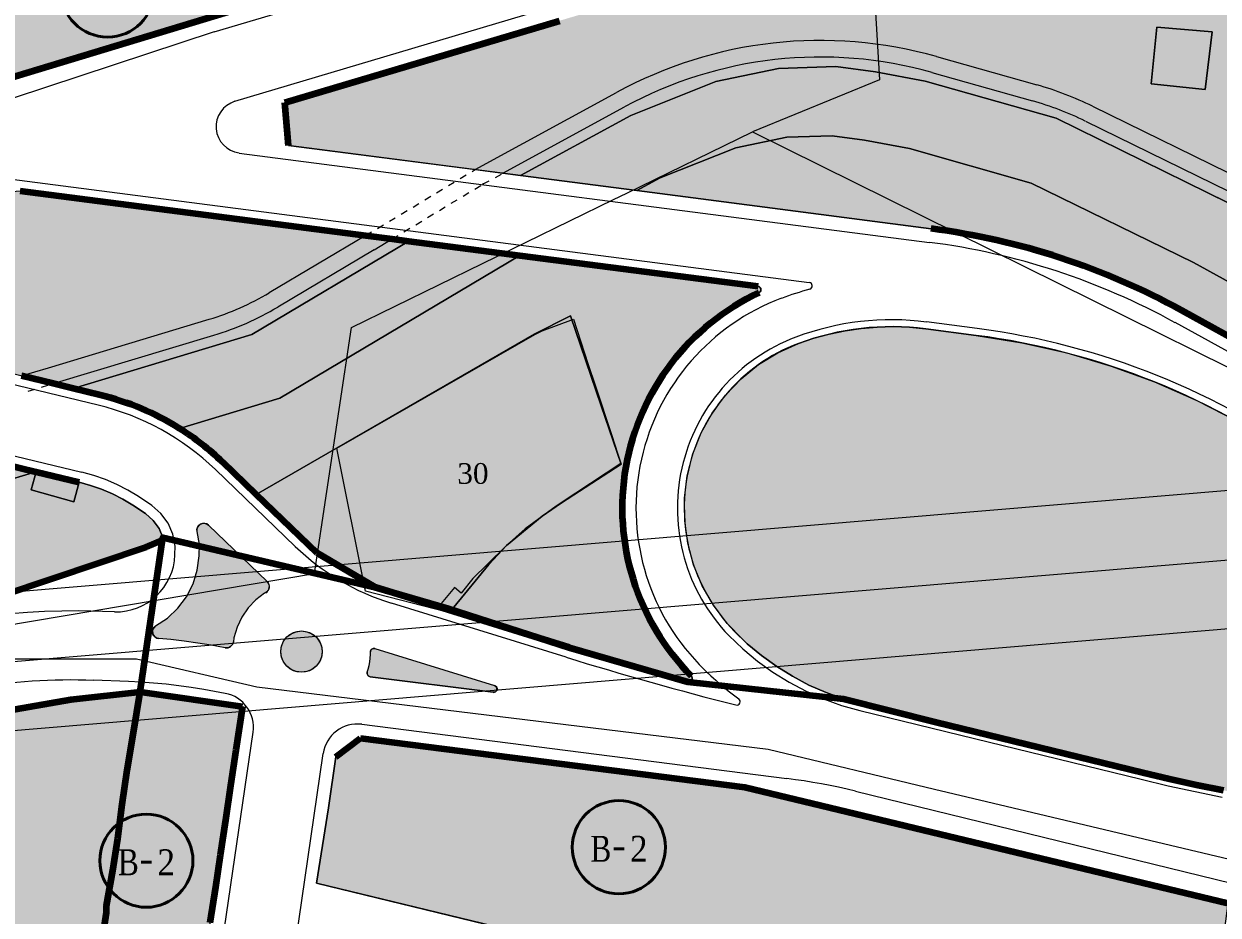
# Model space of a CAD drawing. Header units: metres. Extents: x 575880 to 576669, y 4390634 to 4391284.
# Drawn here: x 576200.1 to 576373.2, y 4391054.7 to 4391183.9 of the extents above; entities that cross this region are included whole.
import ezdxf

# ---------------------------------------------------------------- set-up
doc = ezdxf.new("R2010")
doc.units = ezdxf.units.M
for name, color, linetype, lineweight in [('B_ADAKENARI', 5, 'Continuous', 0), ('B_BISIKLET', 1, 'Continuous', 0), ('B_HAT_KADEME', 18, 'Continuous', 0), ('HAT_HAVAI', 9, 'Continuous', 0), ('KALDIRIM', 21, 'Continuous', 0), ('PL_CAMI', 151, 'Continuous', 0), ('PL_KONUT_TICARET', 33, 'Continuous', 0), ('PL_PARK', 97, 'Continuous', 0), ('PL_PASIF_YESIL', 93, 'Continuous', 0), ('PL_SU_YUZEYI', 151, 'Continuous', 0), ('PL_TICARET', 12, 'Continuous', 0), ('PL_TRAFO_ALANI', 9, 'Continuous', 0), ('PROJE_ALAN_SINIRI', 30, 'Continuous', 90), ('SEMBOL', 18, 'Continuous', 0), ('SNR_DUZENLENECEK', 152, 'Continuous', 0), ('SNR_MAHALLE', 18, 'Continuous', 0), ('SNR_SAGLIKLASTIRMA', 152, 'Continuous', 0), ('TESCILLI_PARSEL', 18, 'Continuous', 5), ('TLFRK_B_TAMPON', 72, 'Continuous', 0)]:
    doc.layers.add(name, color=color, linetype=linetype, lineweight=lineweight)
doc.styles.get("Standard").update_dxf_attribs({"font": 'times.ttf'})

msp = doc.modelspace()

# ---------------------------------------------------------------- hatches: boundary and pattern name
at = {"layer": 'PL_CAMI'}
msp.add_hatch(color=256, dxfattribs=at).paths.add_polyline_path([(576283.77, 4391128.53), (576286.66, 4391120.11), (576278.03, 4391114.49), (576275.2, 4391112.56), (576270.06, 4391108.32), (576267.48, 4391105.56), (576262.4, 4391099.34), (576261.61, 4391098.96), (576250.97, 4391102.25), (576242.59, 4391107.2), (576233.78, 4391115.68), (576274.05, 4391138.92), (576279.31, 4391141.61)])
at = {"layer": 'PL_KONUT_TICARET'}
msp.add_hatch(color=256, dxfattribs=at).paths.add_polyline_path([(576235.4, 4391203.37), (576235.08, 4391196.56), (576235.54, 4391187.44), (576197.78, 4391175.95), (576198.29, 4391189.74), (576198.37, 4391191.78), (576204.7, 4391192.23), (576209.55, 4391192.65), (576210.2, 4391192.71), (576211.75, 4391193.16), (576211.41, 4391197.31), (576211.29, 4391198.56), (576212.45, 4391198.6), (576217.08, 4391198.6), (576217.26, 4391203.04), (576217.48, 4391208.61), (576220.8, 4391209.14), (576221.45, 4391209.28), (576231.61, 4391210.89), (576235.8, 4391211.6)])
at = {"layer": 'PL_PARK'}
for points in [[(576380.06, 4391168.97), (576385.31, 4391160.02), (576407.92, 4391145.9), (576431.58, 4391138.06), (576441.64, 4391138.5), (576453.54, 4391139.05), (576464.93, 4391139.55), (576495.88, 4391141.5), (576497.02, 4391138.17), (576494.01, 4391136.12), (576490.17, 4391132.97), (576471.49, 4391116.29), (576468.95, 4391116.57), (576453.57, 4391119.57), (576447.27, 4391121.74), (576438.75, 4391125), (576417.88, 4391132.99), (576411.49, 4391136.93), (576396.29, 4391146.01), (576378.01, 4391156.33), (576349.71, 4391170.22), (576330.75, 4391175.58), (576323.53, 4391176.94), (576317.76, 4391177.71), (576309.48, 4391177.44), (576300.38, 4391175.54), (576288.05, 4391170.64), (576272.06, 4391161.93), (576238.42, 4391166.28), (576237.92, 4391172.49), (576277.73, 4391184.36), (576279.02, 4391184.74), (576287.27, 4391187.19), (576314.95, 4391194.41), (576316.54, 4391194.81), (576318.14, 4391195.19), (576319.75, 4391195.54), (576321.36, 4391195.88), (576322.98, 4391196.18), (576324.6, 4391196.46), (576326.23, 4391196.72), (576327.86, 4391196.95), (576342.35, 4391198.9), (576363.31, 4391200.95), (576377.93, 4391201.61)], [(576364.33, 4391183.44), (576363.51, 4391175.21), (576371.34, 4391174.41), (576372.32, 4391182.75)], [(576321.94, 4391167.07), (576328.45, 4391165.83), (576346.12, 4391160.84), (576369.62, 4391149.31), (576388.76, 4391138.78), (576396.41, 4391134.47), (576412.64, 4391124.47), (576435.18, 4391115.65), (576443.85, 4391112.34), (576450.97, 4391109.89), (576461.94, 4391107.75), (576461.65, 4391107.5), (576460.5, 4391106.54), (576459.28, 4391105.65), (576458, 4391104.86), (576456.67, 4391104.15), (576455.3, 4391103.53), (576453.89, 4391103.01), (576452.44, 4391102.59), (576450.97, 4391102.27), (576450.72, 4391102.22), (576448.9, 4391101.99), (576447.08, 4391101.91), (576445.25, 4391101.98), (576443.44, 4391102.2), (576441.65, 4391102.57), (576439.89, 4391103.08), (576438.19, 4391103.75), (576436.55, 4391104.55), (576436.54, 4391104.55), (576367.93, 4391142.35), (576363.67, 4391144.57), (576359.31, 4391146.58), (576354.86, 4391148.39), (576350.33, 4391149.99), (576345.73, 4391151.38), (576341.07, 4391152.55), (576336.37, 4391153.49), (576331.62, 4391154.22), (576288.95, 4391159.74), (576292.31, 4391161.57), (576303.27, 4391165.93), (576310.67, 4391167.48), (576317.26, 4391167.69)], [(576255.9, 4391152.42), (576233.12, 4391138.88), (576207.21, 4391131.07), (576191.05, 4391134.98), (576188.99, 4391135.68), (576188.67, 4391135.85), (576187.08, 4391136.72), (576185.38, 4391138.08), (576183.94, 4391139.71), (576182.8, 4391141.56), (576182.01, 4391143.59), (576181.83, 4391144.44), (576181.57, 4391145.72), (576181.52, 4391147.9), (576181.84, 4391150.05), (576182.53, 4391152.11), (576183.56, 4391154.02), (576184.92, 4391155.73), (576186.54, 4391157.17), (576188.4, 4391158.31), (576189.99, 4391158.94), (576199.54, 4391159.71)], [(576306.5, 4391145.88), (576306.62, 4391145.84), (576306.74, 4391145.78), (576306.83, 4391145.69), (576306.89, 4391145.58), (576306.93, 4391145.46), (576306.93, 4391145.33), (576306.9, 4391145.2), (576306.84, 4391145.09), (576306.76, 4391145), (576306.65, 4391144.93), (576303.42, 4391143.2), (576300.39, 4391141.13), (576297.6, 4391138.76), (576295.07, 4391136.1), (576292.84, 4391133.19), (576290.93, 4391130.06), (576289.37, 4391126.74), (576288.17, 4391123.28), (576287.34, 4391119.71), (576286.89, 4391116.07), (576286.83, 4391112.41), (576287.16, 4391108.76), (576287.88, 4391105.16), (576288.97, 4391101.66), (576290.43, 4391098.3), (576292.24, 4391095.11), (576294.38, 4391092.13), (576296.82, 4391089.4), (576296.9, 4391089.29), (576296.95, 4391089.17), (576296.96, 4391089.04), (576296.94, 4391088.91), (576296.89, 4391088.79), (576296.81, 4391088.69), (576296.71, 4391088.61), (576296.59, 4391088.56), (576296.46, 4391088.55), (576296.33, 4391088.56), (576294.17, 4391089.15), (576292.02, 4391089.75), (576289.87, 4391090.36), (576287.72, 4391090.97), (576285.57, 4391091.6), (576283.43, 4391092.24), (576281.29, 4391092.88), (576279.15, 4391093.54), (576261.61, 4391098.96), (576262.4, 4391099.34), (576267.48, 4391105.56), (576270.06, 4391108.32), (576275.2, 4391112.56), (576278.03, 4391114.49), (576286.66, 4391120.11), (576283.77, 4391128.53), (576279.31, 4391141.61), (576274.05, 4391138.92), (576233.78, 4391115.68), (576228.9, 4391120.38), (576228.18, 4391121.06), (576227.43, 4391121.72), (576226.67, 4391122.36), (576225.9, 4391122.99), (576225.1, 4391123.59), (576224.3, 4391124.17), (576223.47, 4391124.73), (576222.64, 4391125.27), (576237.18, 4391129.66), (576271.98, 4391150.34)], [(576328.48, 4391139.94), (576330.81, 4391139.71), (576338.13, 4391138.76), (576344.74, 4391137.69), (576351.26, 4391136.21), (576357.68, 4391134.31), (576363.97, 4391132.01), (576370.1, 4391129.32), (576376.05, 4391126.25), (576381.79, 4391122.81), (576387.3, 4391119.01), (576394.64, 4391113.59), (576393.67, 4391111.46), (576390.85, 4391107.49), (576388.09, 4391102.62), (576397.28, 4391098.08), (576398.16, 4391098.49), (576399.9, 4391101.57), (576401.13, 4391103.49), (576403.35, 4391107.17), (576410.42, 4391101.95), (576418.72, 4391096.09), (576427.24, 4391090.55), (576435.98, 4391085.36), (576444.91, 4391080.53), (576454.03, 4391076.05), (576463.33, 4391071.94), (576472.77, 4391068.2), (576482.36, 4391064.83), (576492.08, 4391061.86), (576501.9, 4391059.27), (576511.82, 4391057.07), (576521.83, 4391055.27), (576531.89, 4391053.87), (576561.18, 4391050.39), (576561.23, 4391050.38), (576561.27, 4391050.36), (576561.31, 4391050.33), (576561.35, 4391050.3), (576561.37, 4391050.26), (576561.39, 4391050.21), (576561.4, 4391050.16), (576561.4, 4391050.11), (576561.39, 4391050.06), (576561.37, 4391050.02), (576561.34, 4391049.98), (576561.3, 4391049.95), (576561.26, 4391049.92), (576561.22, 4391049.9), (576561.17, 4391049.89), (576561.12, 4391049.89), (576393.72, 4391069.81), (576389.74, 4391070.29), (576385.79, 4391070.82), (576381.84, 4391071.43), (576377.9, 4391072.09), (576373.98, 4391072.82), (576370.06, 4391073.61), (576366.16, 4391074.47), (576362.27, 4391075.38), (576332.35, 4391082.7), (576321.52, 4391085.35), (576318.9, 4391086.08), (576316.36, 4391086.99), (576313.89, 4391088.08), (576311.5, 4391089.34), (576309.21, 4391090.76), (576307.02, 4391092.34), (576304.95, 4391094.07), (576304.31, 4391094.69), (576302.01, 4391097.02), (576300.04, 4391099.63), (576298.41, 4391102.47), (576297.17, 4391105.49), (576296.31, 4391108.65), (576295.87, 4391111.89), (576295.85, 4391115.16), (576296.25, 4391118.4), (576297.05, 4391121.57), (576298.26, 4391124.61), (576299.85, 4391127.47), (576301.79, 4391130.1), (576304.05, 4391132.46), (576306.59, 4391134.52), (576309.37, 4391136.23), (576312.36, 4391137.57), (576314.58, 4391138.33), (576316.84, 4391138.95), (576319.13, 4391139.43), (576321.45, 4391139.77), (576323.79, 4391139.97), (576326.13, 4391140.02)], [(576049.4, 4391122.13), (576077.92, 4391112.44), (576090.53, 4391108.57), (576101.88, 4391105.95), (576106.2, 4391105.58), (576123.13, 4391104.34), (576134.93, 4391104.02), (576147.3, 4391105.22), (576162.41, 4391107.68), (576185.4, 4391114.04), (576201.82, 4391119), (576201.86, 4391118.98), (576201.12, 4391116.35), (576207.31, 4391114.62), (576208.11, 4391117.47), (576209.76, 4391117.01), (576211.36, 4391116.45), (576212.92, 4391115.79), (576214.44, 4391115.02), (576215.9, 4391114.15), (576217.7, 4391112.92), (576218.84, 4391111.93), (576219.68, 4391110.78), (576220.25, 4391109.48), (576220.31, 4391109.14), (576217.83, 4391108.07), (576197.24, 4391101.17), (576183.52, 4391097.73), (576172.37, 4391095.83), (576168.82, 4391095.29), (576165.26, 4391094.88), (576161.69, 4391094.59), (576158.12, 4391094.42), (576154.53, 4391094.39), (576150.95, 4391094.47), (576147.38, 4391094.69), (576143.81, 4391095.03), (576109.34, 4391098.92), (576104.67, 4391099.53), (576100.01, 4391100.3), (576095.39, 4391101.22), (576090.79, 4391102.29), (576086.24, 4391103.52), (576081.73, 4391104.9), (576077.27, 4391106.43), (576072.86, 4391108.11), (576022.32, 4391128.33), (576020.87, 4391131), (576019.78, 4391133.83), (576019.65, 4391134.38)]]:
    msp.add_hatch(color=256, dxfattribs=at).paths.add_polyline_path(points)
at = {"layer": 'PL_PASIF_YESIL'}
for points in [[(576226.36, 4391111.5), (576226.63, 4391111.41), (576226.85, 4391111.24), (576235.36, 4391103.06), (576235.51, 4391102.87), (576235.61, 4391102.66), (576235.66, 4391102.43), (576235.66, 4391102.19), (576235.6, 4391101.97), (576235.48, 4391101.76), (576235.32, 4391101.58), (576235.13, 4391101.45), (576234.98, 4391101.37), (576233.7, 4391100.41), (576232.58, 4391099.25), (576231.67, 4391097.93), (576230.98, 4391096.48), (576230.53, 4391094.94), (576230.45, 4391094.33), (576230.41, 4391094.13), (576230.32, 4391093.95), (576230.2, 4391093.79), (576230.05, 4391093.65), (576229.88, 4391093.55), (576229.68, 4391093.48), (576229.48, 4391093.46), (576229.28, 4391093.47), (576227.25, 4391093.85), (576225.3, 4391094.16), (576223.34, 4391094.43), (576221.38, 4391094.66), (576219.64, 4391094.82), (576219.37, 4391094.88), (576219.13, 4391095.01), (576218.94, 4391095.2), (576218.8, 4391095.44), (576218.73, 4391095.71), (576218.74, 4391095.98), (576218.82, 4391096.24), (576218.97, 4391096.47), (576219.18, 4391096.65), (576220.9, 4391097.78), (576222.42, 4391099.21), (576223.67, 4391100.88), (576224.61, 4391102.74), (576225.22, 4391104.73), (576225.47, 4391106.8), (576225.53, 4391108.45), (576225.18, 4391110.34), (576225.16, 4391110.62), (576225.23, 4391110.89), (576225.37, 4391111.13), (576225.57, 4391111.33), (576225.81, 4391111.46), (576226.09, 4391111.52)], [(576241.1, 4391095.81), (576241.82, 4391095.51), (576242.44, 4391095.04), (576242.92, 4391094.42), (576243.22, 4391093.69), (576243.32, 4391092.92), (576243.22, 4391092.14), (576242.92, 4391091.42), (576242.44, 4391090.8), (576241.82, 4391090.32), (576241.1, 4391090.02), (576240.32, 4391089.92), (576239.54, 4391090.02), (576238.82, 4391090.32), (576238.2, 4391090.8), (576237.72, 4391091.42), (576237.42, 4391092.14), (576237.32, 4391092.92), (576237.42, 4391093.69), (576237.72, 4391094.42), (576238.2, 4391095.04), (576238.82, 4391095.51), (576239.54, 4391095.81), (576240.32, 4391095.92)], [(576250.97, 4391093.36), (576268.32, 4391087.99), (576268.44, 4391087.93), (576268.55, 4391087.85), (576268.62, 4391087.74), (576268.67, 4391087.61), (576268.67, 4391087.47), (576268.64, 4391087.34), (576268.58, 4391087.22), (576268.49, 4391087.13), (576268.38, 4391087.06), (576268.25, 4391087.02), (576268.11, 4391087.02), (576250.28, 4391089.29), (576250.17, 4391089.31), (576250.08, 4391089.36), (576249.99, 4391089.43), (576249.92, 4391089.51), (576249.88, 4391089.61), (576249.85, 4391089.71), (576249.84, 4391089.82), (576249.86, 4391089.93), (576250, 4391090.38), (576250.12, 4391090.91), (576250.21, 4391091.43), (576250.28, 4391091.96), (576250.31, 4391092.5), (576250.32, 4391092.89), (576250.33, 4391093), (576250.37, 4391093.11), (576250.44, 4391093.21), (576250.52, 4391093.28), (576250.63, 4391093.34), (576250.74, 4391093.37), (576250.85, 4391093.38)]]:
    msp.add_hatch(color=256, dxfattribs=at).paths.add_polyline_path(points)
at = {"layer": 'PL_SU_YUZEYI'}
for points in [[(576323.53, 4391176.94), (576330.75, 4391175.58), (576349.71, 4391170.22), (576378.01, 4391156.33), (576396.29, 4391146.01), (576411.49, 4391136.93), (576417.88, 4391132.99), (576438.75, 4391125), (576447.27, 4391121.74), (576453.57, 4391119.57), (576468.95, 4391116.57), (576471.49, 4391116.29), (576461.94, 4391107.75), (576450.97, 4391109.89), (576443.85, 4391112.34), (576435.18, 4391115.65), (576412.64, 4391124.47), (576396.41, 4391134.47), (576388.76, 4391138.78), (576369.62, 4391149.31), (576346.12, 4391160.84), (576328.45, 4391165.83), (576321.94, 4391167.07), (576317.26, 4391167.69), (576310.67, 4391167.48), (576303.27, 4391165.93), (576292.31, 4391161.57), (576288.95, 4391159.74), (576272.06, 4391161.93), (576288.05, 4391170.64), (576300.38, 4391175.54), (576309.48, 4391177.44), (576317.76, 4391177.71)], [(576271.98, 4391150.34), (576237.18, 4391129.66), (576222.64, 4391125.27), (576221.3, 4391126.07), (576219.93, 4391126.82), (576218.53, 4391127.51), (576217.11, 4391128.15), (576215.66, 4391128.73), (576214.19, 4391129.24), (576212.7, 4391129.7), (576211.19, 4391130.1), (576207.21, 4391131.07), (576233.12, 4391138.88), (576255.9, 4391152.42)], [(576023.53, 4391143.6), (576052.92, 4391131.5), (576080.99, 4391121.96), (576093.12, 4391118.23), (576103.44, 4391115.86), (576106.99, 4391115.55), (576123.64, 4391114.33), (576134.58, 4391114.03), (576146.01, 4391115.14), (576160.26, 4391117.46), (576182.62, 4391123.65), (576184.26, 4391123.25), (576193.25, 4391121.07), (576201.82, 4391119), (576185.4, 4391114.04), (576162.41, 4391107.68), (576147.3, 4391105.22), (576134.93, 4391104.02), (576123.13, 4391104.34), (576106.2, 4391105.58), (576101.88, 4391105.95), (576090.53, 4391108.57), (576077.92, 4391112.44), (576049.4, 4391122.13), (576019.65, 4391134.38), (576019.07, 4391136.78), (576018.74, 4391139.8), (576018.8, 4391142.83), (576019.2, 4391145.5)]]:
    msp.add_hatch(color=256, dxfattribs=at).paths.add_polyline_path(points)
at = {"layer": 'PL_TICARET'}
for points in [[(576231.78, 4391084.98), (576230.81, 4391078.62), (576230.05, 4391073.5), (576229.29, 4391068.5), (576228.54, 4391063.43), (576227.84, 4391058.76), (576227.04, 4391053.59), (576226.34, 4391048.85), (576225.6, 4391043.83), (576224.95, 4391038.86), (576224.13, 4391033.94), (576223.54, 4391029.05), (576222.88, 4391023.64), (576221.3, 4391014.37), (576220.7, 4391010.44), (576186.7, 4391015.89), (576177.68, 4391017.37), (576179.11, 4391023.56), (576171.78, 4391025.81), (576183.5, 4391081.88), (576206.87, 4391085.98), (576216.94, 4391087.09)], [(576304.61, 4391073.29), (576374.62, 4391056.44), (576372.98, 4391043.82), (576372.13, 4391038.1), (576370.85, 4391028.23), (576242.51, 4391059.36), (576244.25, 4391070.29), (576245.29, 4391077.66), (576248.9, 4391080.39)]]:
    msp.add_hatch(color=256, dxfattribs=at).paths.add_polyline_path(points)
at = {"layer": 'PL_TRAFO_ALANI'}
for points in [[(576372.32, 4391182.75), (576371.34, 4391174.41), (576363.51, 4391175.21), (576364.33, 4391183.44)], [(576208.11, 4391117.47), (576207.31, 4391114.62), (576201.12, 4391116.35), (576201.86, 4391118.98)]]:
    msp.add_hatch(color=256, dxfattribs=at).paths.add_polyline_path(points)

# ---------------------------------------------------------------- linework, layer by layer
at = {"layer": 'B_ADAKENARI', "lineweight": 158}
for p, q in [((576235.54, 4391187.44), (576197.78, 4391175.95)), ((576237.92, 4391172.49), (576277.73, 4391184.36)), ((576220.31, 4391109.14, 134.6), (576217.83, 4391108.07, 134.64)), ((576217.83, 4391108.07, 134.64), (576197.24, 4391101.17, 0)), ((576183.5, 4391081.88), (576206.87, 4391085.98)), ((576206.87, 4391085.98), (576216.94, 4391087.09)), ((576216.94, 4391087.09), (576231.78, 4391084.98)), ((576231.78, 4391084.98), (576230.81, 4391078.62)), ((576245.29, 4391077.66), (576248.9, 4391080.39)), ((576248.9, 4391080.39), (576304.61, 4391073.29)), ((576230.81, 4391078.62), (576230.05, 4391073.5)), ((576230.05, 4391073.5), (576229.29, 4391068.5)), ((576304.61, 4391073.29), (576374.62, 4391056.44)), ((576229.29, 4391068.5), (576228.54, 4391063.43)), ((576228.54, 4391063.43), (576227.84, 4391058.76)), ((576227.84, 4391058.76), (576227.04, 4391053.59))]:
    msp.add_line(p, q, dxfattribs=at)
at = {"layer": 'B_ADAKENARI', "lineweight": 120}
for p, q in [((576238.42, 4391166.28), (576237.92, 4391172.49)), ((576199.54, 4391159.71), (576249.64, 4391153.23)), ((576249.64, 4391153.23), (576253.46, 4391152.74)), ((576253.46, 4391152.74), (576253.49, 4391152.73)), ((576253.49, 4391152.73), (576255.9, 4391152.42)), ((576255.9, 4391152.42), (576271.98, 4391150.34)), ((576271.98, 4391150.34), (576306.5, 4391145.88)), ((576436.54, 4391104.55), (576367.93, 4391142.35)), ((576204.33, 4391131.76), (576199.72, 4391132.88)), ((576207.21, 4391131.07), (576204.33, 4391131.76)), ((576211.19, 4391130.1), (576207.21, 4391131.07)), ((576193.25, 4391121.07), (576201.82, 4391119)), ((576201.82, 4391119), (576201.86, 4391118.98)), ((576201.86, 4391118.98), (576208.11, 4391117.47)), ((576233.78, 4391115.68), (576228.9, 4391120.38)), ((576242.59, 4391107.2), (576233.78, 4391115.68)), ((576250.97, 4391102.25), (576242.59, 4391107.2)), ((576261.61, 4391098.96), (576250.97, 4391102.25)), ((576279.15, 4391093.54), (576261.61, 4391098.96))]:
    msp.add_line(p, q, dxfattribs=at)
at = {"layer": 'B_ADAKENARI', "lineweight": 0}
for p, q in [((576238.42, 4391166.28), (576265.48, 4391162.78)), ((576265.48, 4391162.78), (576269.53, 4391162.25)), ((576269.53, 4391162.25), (576272.06, 4391161.93)), ((576272.06, 4391161.93), (576288.95, 4391159.74)), ((576288.95, 4391159.74), (576331.62, 4391154.22)), ((576338.13, 4391138.76), (576330.81, 4391139.71)), ((576209.76, 4391117.01), (576208.11, 4391117.47)), ((576211.36, 4391116.45), (576209.76, 4391117.01)), ((576212.92, 4391115.79), (576211.36, 4391116.45)), ((576214.44, 4391115.02), (576212.92, 4391115.79)), ((576215.9, 4391114.15), (576214.44, 4391115.02)), ((576217.7, 4391112.92), (576215.9, 4391114.15)), ((576218.84, 4391111.93), (576217.7, 4391112.92)), ((576219.68, 4391110.78), (576218.84, 4391111.93)), ((576220.25, 4391109.48), (576219.68, 4391110.78)), ((576220.31, 4391109.14), (576220.25, 4391109.48)), ((576304.31, 4391094.69), (576304.95, 4391094.07)), ((576304.95, 4391094.07), (576307.02, 4391092.34)), ((576307.02, 4391092.34), (576309.21, 4391090.76)), ((576309.21, 4391090.76), (576311.5, 4391089.34)), ((576311.5, 4391089.34), (576313.89, 4391088.08)), ((576313.89, 4391088.08), (576316.36, 4391086.99)), ((576316.36, 4391086.99), (576318.9, 4391086.08)), ((576318.9, 4391086.08), (576321.52, 4391085.35)), ((576321.52, 4391085.35), (576332.35, 4391082.7)), ((576332.35, 4391082.7), (576362.27, 4391075.38)), ((576245.29, 4391077.66), (576244.25, 4391070.29)), ((576362.27, 4391075.38), (576366.16, 4391074.47)), ((576366.16, 4391074.47), (576370.06, 4391073.61)), ((576370.06, 4391073.61), (576373.98, 4391072.82)), ((576244.25, 4391070.29), (576242.51, 4391059.36)), ((576242.51, 4391059.36), (576370.85, 4391028.23))]:
    msp.add_line(p, q, dxfattribs=at)
at = {"layer": 'B_ADAKENARI', "lineweight": 120}
for centre, radius, start, end in [((576318.47, 4391052.57), 102.5, 61.1498, 82.6295), ((576202.08, 4391092.52), 38.67, 57.8901, 76.3723), ((576202.08, 4391092.52), 38.67, 46.0899, 57.8901)]:
    msp.add_arc(centre, radius, start, end, dxfattribs=at)
at = {"layer": 'B_ADAKENARI', "lineweight": 100}
msp.add_arc((576321.31, 4391113.7), 34.5, 115.1455, 224.7745, dxfattribs=at)
at = {"layer": 'B_ADAKENARI', "lineweight": 0}
for centre, radius, start, end in [((576306.44, 4391145.38), 0.5, 295.1455, 82.6295), ((576325.87, 4391101.52), 38.5, 82.6292, 110.5521), ((576324.57, 4391033.95), 105.68, 53.5935, 82.6295), ((576321.31, 4391113.7), 25.5, 110.5521, 228.1848), ((576426.27, 4391569.31), 498, 252.8171, 254.8752), ((576296.46, 4391089.05), 0.5, 254.8752, 44.7745)]:
    msp.add_arc(centre, radius, start, end, dxfattribs=at)
at = {"layer": 'B_BISIKLET'}
for p, q in [((576332.37, 4391179.17, 132.73), (576346.94, 4391175.05, 132.61)), ((576331.72, 4391176.86, 132.73), (576346.28, 4391172.74, 132.61)), ((576265.48, 4391162.78, 132.74), (576286, 4391173.97, 132.95)), ((576269.53, 4391162.25, 132.74), (576287.15, 4391171.86, 132.95)), ((576355, 4391171.96, 132.61), (576379.83, 4391159.78, 65.92)), ((576353.95, 4391169.81, 132.61), (576378.71, 4391157.66, 65.92)), ((576265.05, 4391162.52), (576265.48, 4391162.78)), ((576268.43, 4391161.65), (576269.31, 4391162.13)), ((576261.63, 4391160.46), (576262.48, 4391160.97)), ((576263.34, 4391161.49), (576264.2, 4391162.01)), ((576265.46, 4391159.96), (576266.31, 4391160.48)), ((576266.67, 4391160.7), (576267.55, 4391161.17)), ((576258.2, 4391158.39), (576259.06, 4391158.91)), ((576259.91, 4391159.42), (576260.77, 4391159.94)), ((576263.74, 4391158.93), (576264.6, 4391159.45)), ((576254.77, 4391156.33), (576255.63, 4391156.84)), ((576256.49, 4391157.36), (576257.34, 4391157.88)), ((576260.32, 4391156.87), (576261.17, 4391157.38)), ((576262.03, 4391157.9), (576262.89, 4391158.41)), ((576253.06, 4391155.3), (576253.92, 4391155.81)), ((576256.89, 4391154.8), (576257.75, 4391155.32)), ((576258.6, 4391155.83), (576259.46, 4391156.35)), ((576249.64, 4391153.23), (576250.49, 4391153.75)), ((576251.35, 4391154.26), (576252.21, 4391154.78)), ((576255.18, 4391153.77), (576256.03, 4391154.28)), ((576249.64, 4391153.23, 131.18), (576235.66, 4391144.93, 131.19)), ((576250.87, 4391151.17, 131.18), (576253.46, 4391152.74, 131.4)), ((576253.46, 4391152.74), (576254.32, 4391153.25)), ((576250.87, 4391151.17, 131.19), (576236.89, 4391142.86, 131.19)), ((576203.64, 4391134.06, 131.47), (576226.95, 4391141.09, 131.19)), ((576204.33, 4391131.76, 133.16), (576227.64, 4391138.79, 131.19)), ((576199.7, 4391132.89, 135.26), (576203.64, 4391134.06, 0)), ((576200.7, 4391130.68), (576201.66, 4391130.97)), ((576202.62, 4391131.25), (576203.58, 4391131.54))]:
    msp.add_line(p, q, dxfattribs=at)
for centre, radius, start, end in [((576315.57, 4391119.73), 61.77, 74.2112, 118.5964), ((576315.57, 4391119.73), 59.37, 74.2112, 118.5964), ((576333.9, 4391128.95), 47.91, 63.8662, 74.2112), ((576333.9, 4391128.95), 45.51, 63.8662, 74.2112), ((576215.62, 4391178.64), 39.22, 286.7807, 300.7242), ((576215.62, 4391178.64), 41.62, 286.7807, 300.7242)]:
    msp.add_arc(centre, radius, start, end, dxfattribs=at)
for p in [(576265.48, 4391162.78, 132.74), (576269.53, 4391162.25, 132.95), (576266.67, 4391160.7, 132.74), (576266.67, 4391160.7, 131.4), (576249.64, 4391153.23, 131.18), (576253.46, 4391152.74, 131.18)]:
    msp.add_point(p, dxfattribs=at)
at = {"layer": 'B_HAT_KADEME'}
for p, q in [((576364.33, 4391183.44, 173.43), (576363.51, 4391175.21, 171.81)), ((576372.32, 4391182.75, 173.81), (576364.33, 4391183.44, 173.43)), ((576371.34, 4391174.41, 171.98), (576372.32, 4391182.75, 172.81)), ((576309.48, 4391177.44, 132.9), (576317.76, 4391177.71, 132.9)), ((576317.76, 4391177.71, 132.9), (576323.53, 4391176.94, 132.73)), ((576300.38, 4391175.54, 132.9), (576309.48, 4391177.44, 132.9)), ((576323.53, 4391176.94, 132.73), (576330.75, 4391175.58, 132.73)), ((576288.05, 4391170.64, 132.95), (576300.38, 4391175.54, 132.9)), ((576330.75, 4391175.58, 132.73), (576349.71, 4391170.22, 132.61)), ((576363.51, 4391175.21, 171.81), (576371.34, 4391174.41, 171.98)), ((576272.06, 4391161.93, 132.74), (576288.05, 4391170.64, 132.95)), ((576349.71, 4391170.22, 132.61), (576378.01, 4391156.33, 65.92)), ((576303.27, 4391165.93, 132.9), (576310.67, 4391167.48, 132.9)), ((576310.67, 4391167.48, 132.9), (576317.26, 4391167.69, 132.9)), ((576317.26, 4391167.69, 132.9), (576321.94, 4391167.07, 132.73)), ((576292.31, 4391161.57, 132.95), (576303.27, 4391165.93, 132.9)), ((576321.94, 4391167.07, 132.73), (576328.45, 4391165.83, 132.73)), ((576328.45, 4391165.83, 132.73), (576346.12, 4391160.84, 132.61)), ((576288.95, 4391159.74, 122.57), (576292.31, 4391161.57, 132.95)), ((576346.12, 4391160.84, 132.61), (576369.62, 4391149.31, 132.3)), ((576255.9, 4391152.42, 131.14), (576233.12, 4391138.88, 131.19)), ((576271.98, 4391150.34, 130.25), (576237.18, 4391129.66, 131.09)), ((576388.76, 4391138.78, 128.74), (576369.62, 4391149.31, 132.3)), ((576274.05, 4391138.92), (576279.31, 4391141.61)), ((576279.31, 4391141.61), (576283.77, 4391128.53)), ((576207.21, 4391131.07, 133.16), (576233.12, 4391138.88, 131.19)), ((576233.78, 4391115.68), (576274.05, 4391138.92)), ((576222.64, 4391125.27, 134.09), (576237.18, 4391129.66, 131.09)), ((576283.77, 4391128.53), (576286.66, 4391120.11)), ((576185.4, 4391114.04, 135.26), (576201.82, 4391119, 134.6)), ((576201.86, 4391118.98), (576201.12, 4391116.35)), ((576286.66, 4391120.11), (576278.03, 4391114.49)), ((576207.31, 4391114.62), (576208.11, 4391117.47)), ((576201.12, 4391116.35), (576207.31, 4391114.62)), ((576278.03, 4391114.49), (576275.2, 4391112.56)), ((576275.2, 4391112.56), (576270.06, 4391108.32)), ((576270.06, 4391108.32), (576267.48, 4391105.56)), ((576267.48, 4391105.56), (576262.4, 4391099.34)), ((576262.4, 4391099.34), (576261.61, 4391098.96))]:
    msp.add_line(p, q, dxfattribs=at)
at = {"layer": 'HAT_HAVAI'}
msp.add_line((575893.03, 4391065.92, 186.6), (576657.38, 4391129.9, 146.74), dxfattribs=at)
at = {"layer": 'KALDIRIM'}
for p, q in [((576227.68, 4391182.74), (576275.23, 4391196.92)), ((576230.68, 4391172.68), (576278.38, 4391186.9)), ((576227.68, 4391182.74), (576198.51, 4391173.13)), ((576231.29, 4391165.18), (576331.36, 4391152.24)), ((576197.94, 4391161.43), (576313.93, 4391146.43)), ((576114.43, 4391141.73), (576208.48, 4391118.92)), ((576338.26, 4391139.75), (576330.94, 4391140.7)), ((576435.42, 4391102.89), (576366.96, 4391140.6)), ((576210.84, 4391128.64), (576190.69, 4391133.53)), ((576210.21, 4391118.44), (576208.48, 4391118.92)), ((576227.86, 4391119.3), (576239.42, 4391108.17)), ((576211.91, 4391117.85), (576210.21, 4391118.44)), ((576213.56, 4391117.15), (576211.91, 4391117.85)), ((576215.16, 4391116.33), (576213.56, 4391117.15)), ((576216.7, 4391115.42), (576215.16, 4391116.33)), ((576218.62, 4391114.11), (576216.7, 4391115.42)), ((576219.95, 4391112.96), (576218.62, 4391114.11)), ((576220.99, 4391111.54), (576219.95, 4391112.96)), ((576221.69, 4391109.92), (576220.99, 4391111.54)), ((576225.53, 4391108.45), (576225.18, 4391110.34)), ((576226.85, 4391111.24), (576235.36, 4391103.06)), ((576222.02, 4391108.19), (576221.69, 4391109.92)), ((576225.47, 4391106.8), (576225.53, 4391108.45)), ((576221.98, 4391106.93), (576222.02, 4391108.19)), ((576225.22, 4391104.73), (576225.47, 4391106.8)), ((576224.61, 4391102.74), (576225.22, 4391104.73)), ((576223.67, 4391100.88), (576224.61, 4391102.74)), ((576235.13, 4391101.45), (576234.98, 4391101.37)), ((576222.42, 4391099.21), (576223.67, 4391100.88)), ((576233.7, 4391100.41), (576232.58, 4391099.25)), ((576234.98, 4391101.37), (576233.7, 4391100.41)), ((576278.71, 4391092.11), (576253.35, 4391099.95)), ((576200.61, 4391098.6), (576198.14, 4391098.41)), ((576203.09, 4391098.74), (576200.61, 4391098.6)), ((576205.57, 4391098.8), (576203.09, 4391098.74)), ((576208.05, 4391098.81), (576205.57, 4391098.8)), ((576213.22, 4391098.69), (576208.05, 4391098.81)), ((576220.9, 4391097.78), (576222.42, 4391099.21)), ((576232.58, 4391099.25), (576231.67, 4391097.93)), ((576219.18, 4391096.65), (576220.9, 4391097.78)), ((576230.98, 4391096.48), (576230.53, 4391094.94)), ((576231.67, 4391097.93), (576230.98, 4391096.48)), ((576221.38, 4391094.66), (576219.64, 4391094.82)), ((576223.34, 4391094.43), (576221.38, 4391094.66)), ((576230.53, 4391094.94), (576230.45, 4391094.33)), ((576302.29, 4391095.25), (576304.28, 4391093.33)), ((576225.3, 4391094.16), (576223.34, 4391094.43)), ((576227.25, 4391093.85), (576225.3, 4391094.16)), ((576229.28, 4391093.47), (576227.25, 4391093.85)), ((576250.31, 4391092.5), (576250.32, 4391092.89)), ((576250.97, 4391093.36), (576268.32, 4391087.99)), ((576304.28, 4391093.33), (576306.41, 4391091.55)), ((576250.12, 4391090.91), (576250.21, 4391091.43)), ((576250.21, 4391091.43), (576250.28, 4391091.96)), ((576250.28, 4391091.96), (576250.31, 4391092.5)), ((576306.41, 4391091.55), (576308.65, 4391089.93)), ((576249.86, 4391089.93), (576250, 4391090.38)), ((576250, 4391090.38), (576250.12, 4391090.91)), ((576308.65, 4391089.93), (576311.01, 4391088.47)), ((576215.23, 4391088.57), (576210.17, 4391088.76)), ((576217.06, 4391088.49), (576215.23, 4391088.57)), ((576218.89, 4391088.36), (576217.06, 4391088.49)), ((576220.71, 4391088.19), (576218.89, 4391088.36)), ((576222.53, 4391087.98), (576220.71, 4391088.19)), ((576224.34, 4391087.73), (576222.53, 4391087.98)), ((576226.15, 4391087.44), (576224.34, 4391087.73)), ((576250.28, 4391089.29), (576268.11, 4391087.02)), ((576311.01, 4391088.47), (576313.46, 4391087.18)), ((576229.27, 4391086.87), (576226.15, 4391087.44)), ((576313.46, 4391087.18), (576315.99, 4391086.07)), ((576315.99, 4391086.07), (576318.6, 4391085.13)), ((576318.6, 4391085.13), (576321.26, 4391084.38)), ((576321.26, 4391084.38), (576337.9, 4391080.31)), ((576249.05, 4391082.39), (576310.7, 4391074.53)), ((576223.31, 4391012.64), (576233.31, 4391081.23)), ((576337.9, 4391080.31), (576362.04, 4391074.41)), ((576233.6, 4391010.44), (576243.47, 4391078.15)), ((576311.95, 4391074.36), (576310.7, 4391074.53)), ((576313.2, 4391074.18), (576311.95, 4391074.36)), ((576314.45, 4391073.97), (576313.2, 4391074.18)), ((576315.69, 4391073.75), (576314.45, 4391073.97)), ((576316.94, 4391073.51), (576315.69, 4391073.75)), ((576362.04, 4391074.41), (576365.94, 4391073.49)), ((576318.17, 4391073.26), (576316.94, 4391073.51)), ((576319.41, 4391072.98), (576318.17, 4391073.26)), ((576320.64, 4391072.69), (576319.41, 4391072.98)), ((576320.64, 4391072.69), (576375.12, 4391059.37)), ((576365.94, 4391073.49), (576369.85, 4391072.63)), ((576369.85, 4391072.63), (576373.78, 4391071.84))]:
    msp.add_line(p, q, dxfattribs=at)
msp.add_circle((576240.32, 4391092.92), 3, dxfattribs=at)
for centre, radius, start, end in [((576231.78, 4391169), 3.84, 106.6017, 262.6295), ((576318.47, 4391052.57), 100.5, 61.1498, 82.6295), ((576325.87, 4391101.52), 45.5, 105.1245, 110.5521), ((576313.87, 4391145.93), 0.5, 285.1245, 82.6295), ((576321.31, 4391113.7), 32.5, 110.5521, 224.1288), ((576325.87, 4391101.52), 39.5, 82.6292, 110.5521), ((576324.57, 4391033.95), 106.68, 53.5935, 82.6295), ((576321.31, 4391113.7), 26.5, 110.5521, 224.1288), ((576202.08, 4391092.52), 37.17, 46.0899, 76.3723), ((576226.16, 4391110.52), 1, 46.0899, 190.7105), ((576213.43, 4391107.24), 8.56, 268.6544, 357.8983), ((576263.69, 4391133.38), 35, 226.0899, 252.8171), ((576234.67, 4391102.34), 1, 297.6606, 46.0899), ((576219.73, 4391095.81), 1, 123.3603, 264.7095), ((576229.46, 4391094.46), 1, 259.572, 352.9239), ((576250.82, 4391092.88), 0.5, 72.8171, 179.1164), ((576426.27, 4391569.31), 499.5, 252.8171, 255.7463), ((576330.64, 4391122.75), 45.5, 224.1288, 233.7035), ((576250.34, 4391089.79), 0.5, 163.8039, 262.7377), ((576207.02, 4391001.95), 86.86, 87.9204, 99.6642), ((576268.17, 4391087.51), 0.5, 262.7377, 72.8171), ((576228.36, 4391081.95), 5, 351.701, 79.572), ((576303.41, 4391085.67), 0.5, 255.7463, 53.7035), ((576248.42, 4391077.43), 5, 82.7377, 171.701)]:
    msp.add_arc(centre, radius, start, end, dxfattribs=at)
at = {"layer": 'PL_CAMI'}
msp.add_polyline3d([(576283.77, 4391128.53, 0), (576286.66, 4391120.11, 0), (576278.03, 4391114.49, 0), (576275.2, 4391112.56, 0), (576270.06, 4391108.32, 0), (576267.48, 4391105.56, 0), (576262.4, 4391099.34, 0), (576261.61, 4391098.96, 0), (576250.97, 4391102.25, 0), (576242.59, 4391107.2, 0), (576233.78, 4391115.68, 0), (576274.05, 4391138.92, 0), (576279.31, 4391141.61, 0), (576283.77, 4391128.53, 0)], close=True, dxfattribs=at)
at = {"layer": 'PL_KONUT_TICARET'}
msp.add_polyline3d([(576235.4, 4391203.37, 0), (576235.08, 4391196.56, 0), (576235.54, 4391187.44, 0), (576197.78, 4391175.95, 0), (576198.29, 4391189.74, 0), (576198.37, 4391191.78, 0), (576204.7, 4391192.23, 0), (576209.55, 4391192.65, 0), (576210.2, 4391192.71, 0), (576211.75, 4391193.16, 0), (576211.41, 4391197.31, 0), (576211.29, 4391198.56, 0), (576212.45, 4391198.6, 0), (576217.08, 4391198.6, 0), (576217.26, 4391203.04, 0), (576217.48, 4391208.61, 0), (576220.8, 4391209.14, 0), (576221.45, 4391209.28, 0), (576231.61, 4391210.89, 0), (576235.8, 4391211.6, 0), (576235.4, 4391203.37, 0)], close=True, dxfattribs=at)
at = {"layer": 'PL_PARK'}
for points in [[(576378.01, 4391156.33, 0), (576349.71, 4391170.22, 0), (576330.75, 4391175.58, 0), (576323.53, 4391176.94, 0), (576317.76, 4391177.71, 0), (576309.48, 4391177.44, 0), (576300.38, 4391175.54, 0), (576288.05, 4391170.64, 0), (576272.06, 4391161.93, 0), (576238.42, 4391166.28, 0), (576237.92, 4391172.49, 0), (576277.73, 4391184.36, 0)], [(576436.54, 4391104.55, 0), (576367.93, 4391142.35, 0), (576363.67, 4391144.57, 0), (576359.31, 4391146.58, 0), (576354.86, 4391148.39, 0), (576350.33, 4391149.99, 0), (576345.73, 4391151.38, 0), (576341.07, 4391152.55, 0), (576336.37, 4391153.49, 0), (576331.62, 4391154.22, 0), (576288.95, 4391159.74, 0), (576292.31, 4391161.57, 0), (576303.27, 4391165.93, 0), (576310.67, 4391167.48, 0), (576317.26, 4391167.69, 0), (576321.94, 4391167.07, 0), (576321.94, 4391167.07, 0), (576328.45, 4391165.83, 0), (576346.12, 4391160.84, 0), (576369.62, 4391149.31, 0), (576388.76, 4391138.78, 0)], [(576373.98, 4391072.82, 0), (576370.06, 4391073.61, 0), (576366.16, 4391074.47, 0), (576362.27, 4391075.38, 0), (576332.35, 4391082.7, 0), (576321.52, 4391085.35, 0), (576318.9, 4391086.08, 0), (576316.36, 4391086.99, 0), (576313.89, 4391088.08, 0), (576311.5, 4391089.34, 0), (576309.21, 4391090.76, 0), (576307.02, 4391092.34, 0), (576304.95, 4391094.07, 0), (576304.31, 4391094.69, 0), (576302.01, 4391097.02, 0), (576300.04, 4391099.63, 0), (576298.41, 4391102.47, 0), (576297.17, 4391105.49, 0), (576296.31, 4391108.65, 0), (576295.87, 4391111.89, 0), (576295.85, 4391115.16, 0), (576296.25, 4391118.4, 0), (576297.05, 4391121.57, 0), (576298.26, 4391124.61, 0), (576299.85, 4391127.47, 0), (576301.79, 4391130.1, 0), (576304.05, 4391132.46, 0), (576306.59, 4391134.52, 0), (576309.37, 4391136.23, 0), (576312.36, 4391137.57, 0), (576314.58, 4391138.33, 0), (576316.84, 4391138.95, 0), (576319.13, 4391139.43, 0), (576321.45, 4391139.77, 0), (576323.79, 4391139.97, 0), (576326.13, 4391140.02, 0), (576328.48, 4391139.94, 0), (576328.48, 4391139.94, 0), (576330.81, 4391139.71, 0), (576338.13, 4391138.76, 0), (576344.74, 4391137.69, 0), (576351.26, 4391136.21, 0), (576357.68, 4391134.31, 0), (576363.97, 4391132.01, 0), (576370.1, 4391129.32, 0), (576376.05, 4391126.25, 0)], [(576185.4, 4391114.04, 0), (576201.82, 4391119, 0), (576201.86, 4391118.98, 0), (576201.12, 4391116.35, 0), (576207.31, 4391114.62, 0), (576208.11, 4391117.47, 0), (576209.76, 4391117.01, 0), (576211.36, 4391116.45, 0), (576212.92, 4391115.79, 0), (576214.44, 4391115.02, 0), (576215.9, 4391114.15, 0), (576217.7, 4391112.92, 0), (576218.84, 4391111.93, 0), (576219.68, 4391110.78, 0), (576220.25, 4391109.48, 0), (576220.31, 4391109.14, 0), (576217.83, 4391108.07, 0), (576197.24, 4391101.17, 0)]]:
    msp.add_polyline3d(points, dxfattribs=at)
for points in [[(576364.33, 4391183.44, 0), (576363.51, 4391175.21, 0), (576371.34, 4391174.41, 0), (576372.32, 4391182.75, 0), (576364.33, 4391183.44, 0)], [(576255.9, 4391152.42, 0), (576233.12, 4391138.88, 0), (576207.21, 4391131.07, 0), (576191.05, 4391134.98, 0), (576188.99, 4391135.68, 0), (576188.67, 4391135.85, 0), (576187.08, 4391136.72, 0), (576185.38, 4391138.08, 0), (576183.94, 4391139.71, 0), (576182.8, 4391141.56, 0), (576182.01, 4391143.59, 0), (576181.83, 4391144.44, 0), (576181.57, 4391145.72, 0), (576181.52, 4391147.9, 0), (576181.84, 4391150.05, 0), (576182.53, 4391152.11, 0), (576183.56, 4391154.02, 0), (576184.92, 4391155.73, 0), (576186.54, 4391157.17, 0), (576188.4, 4391158.31, 0), (576189.99, 4391158.94, 0), (576199.54, 4391159.71, 0), (576255.9, 4391152.42, 0)], [(576306.5, 4391145.88, 0), (576306.62, 4391145.84, 0), (576306.74, 4391145.78, 0), (576306.83, 4391145.69, 0), (576306.89, 4391145.58, 0), (576306.93, 4391145.46, 0), (576306.93, 4391145.33, 0), (576306.9, 4391145.2, 0), (576306.84, 4391145.09, 0), (576306.76, 4391145, 0), (576306.65, 4391144.93, 0), (576303.42, 4391143.2, 0), (576300.39, 4391141.13, 0), (576297.6, 4391138.76, 0), (576295.07, 4391136.1, 0), (576292.84, 4391133.19, 0), (576290.93, 4391130.06, 0), (576289.37, 4391126.74, 0), (576288.17, 4391123.28, 0), (576287.34, 4391119.71, 0), (576286.89, 4391116.07, 0), (576286.83, 4391112.41, 0), (576287.16, 4391108.76, 0), (576287.88, 4391105.16, 0), (576288.97, 4391101.66, 0), (576290.43, 4391098.3, 0), (576292.24, 4391095.11, 0), (576294.38, 4391092.13, 0), (576296.82, 4391089.4, 0), (576296.9, 4391089.29, 0), (576296.95, 4391089.17, 0), (576296.96, 4391089.04, 0), (576296.94, 4391088.91, 0), (576296.89, 4391088.79, 0), (576296.81, 4391088.69, 0), (576296.71, 4391088.61, 0), (576296.59, 4391088.56, 0), (576296.46, 4391088.55, 0), (576296.33, 4391088.56, 0), (576294.17, 4391089.15, 0), (576292.02, 4391089.75, 0), (576289.87, 4391090.36, 0), (576287.72, 4391090.97, 0), (576285.57, 4391091.6, 0), (576283.43, 4391092.24, 0), (576281.29, 4391092.88, 0), (576279.15, 4391093.54, 0), (576261.61, 4391098.96, 0), (576262.4, 4391099.34, 0), (576267.48, 4391105.56, 0), (576270.06, 4391108.32, 0), (576275.2, 4391112.56, 0), (576278.03, 4391114.49, 0), (576286.66, 4391120.11, 0), (576283.77, 4391128.53, 0), (576279.31, 4391141.61, 0), (576274.05, 4391138.92, 0), (576233.78, 4391115.68, 0), (576228.9, 4391120.38, 0), (576228.18, 4391121.06, 0), (576227.43, 4391121.72, 0), (576226.67, 4391122.36, 0), (576225.9, 4391122.99, 0), (576225.1, 4391123.59, 0), (576224.3, 4391124.17, 0), (576223.47, 4391124.73, 0), (576222.64, 4391125.27, 0), (576237.18, 4391129.66, 0), (576271.98, 4391150.34, 0), (576306.5, 4391145.88, 0)]]:
    msp.add_polyline3d(points, close=True, dxfattribs=at)
at = {"layer": 'PL_PASIF_YESIL'}
for points in [[(576226.36, 4391111.5, 0), (576226.63, 4391111.41, 0), (576226.85, 4391111.24, 0), (576235.36, 4391103.06, 0), (576235.51, 4391102.87, 0), (576235.61, 4391102.66, 0), (576235.66, 4391102.43, 0), (576235.66, 4391102.19, 0), (576235.6, 4391101.97, 0), (576235.48, 4391101.76, 0), (576235.32, 4391101.58, 0), (576235.13, 4391101.45, 0), (576234.98, 4391101.37, 0), (576233.7, 4391100.41, 0), (576232.58, 4391099.25, 0), (576231.67, 4391097.93, 0), (576230.98, 4391096.48, 0), (576230.53, 4391094.94, 0), (576230.45, 4391094.33, 0), (576230.41, 4391094.13, 0), (576230.32, 4391093.95, 0), (576230.2, 4391093.79, 0), (576230.05, 4391093.65, 0), (576229.88, 4391093.55, 0), (576229.68, 4391093.48, 0), (576229.48, 4391093.46, 0), (576229.28, 4391093.47, 0), (576227.25, 4391093.85, 0), (576225.3, 4391094.16, 0), (576223.34, 4391094.43, 0), (576221.38, 4391094.66, 0), (576219.64, 4391094.82, 0), (576219.37, 4391094.88, 0), (576219.13, 4391095.01, 0), (576218.94, 4391095.2, 0), (576218.8, 4391095.44, 0), (576218.73, 4391095.71, 0), (576218.74, 4391095.98, 0), (576218.82, 4391096.24, 0), (576218.97, 4391096.47, 0), (576219.18, 4391096.65, 0), (576220.9, 4391097.78, 0), (576222.42, 4391099.21, 0), (576223.67, 4391100.88, 0), (576224.61, 4391102.74, 0), (576225.22, 4391104.73, 0), (576225.47, 4391106.8, 0), (576225.53, 4391108.45, 0), (576225.18, 4391110.34, 0), (576225.16, 4391110.62, 0), (576225.23, 4391110.89, 0), (576225.37, 4391111.13, 0), (576225.57, 4391111.33, 0), (576225.81, 4391111.46, 0), (576226.09, 4391111.52, 0), (576226.36, 4391111.5, 0)], [(576241.1, 4391095.81, 0), (576241.82, 4391095.51, 0), (576242.44, 4391095.04, 0), (576242.92, 4391094.42, 0), (576243.22, 4391093.69, 0), (576243.32, 4391092.92, 0), (576243.22, 4391092.14, 0), (576242.92, 4391091.42, 0), (576242.44, 4391090.8, 0), (576241.82, 4391090.32, 0), (576241.1, 4391090.02, 0), (576240.32, 4391089.92, 0), (576239.54, 4391090.02, 0), (576238.82, 4391090.32, 0), (576238.2, 4391090.8, 0), (576237.72, 4391091.42, 0), (576237.42, 4391092.14, 0), (576237.32, 4391092.92, 0), (576237.42, 4391093.69, 0), (576237.72, 4391094.42, 0), (576238.2, 4391095.04, 0), (576238.82, 4391095.51, 0), (576239.54, 4391095.81, 0), (576240.32, 4391095.92, 0), (576241.1, 4391095.81, 0)], [(576250.97, 4391093.36, 0), (576268.32, 4391087.99, 0), (576268.44, 4391087.93, 0), (576268.55, 4391087.85, 0), (576268.62, 4391087.74, 0), (576268.67, 4391087.61, 0), (576268.67, 4391087.47, 0), (576268.64, 4391087.34, 0), (576268.58, 4391087.22, 0), (576268.49, 4391087.13, 0), (576268.38, 4391087.06, 0), (576268.25, 4391087.02, 0), (576268.11, 4391087.02, 0), (576250.28, 4391089.29, 0), (576250.17, 4391089.31, 0), (576250.08, 4391089.36, 0), (576249.99, 4391089.43, 0), (576249.92, 4391089.51, 0), (576249.88, 4391089.61, 0), (576249.85, 4391089.71, 0), (576249.84, 4391089.82, 0), (576249.86, 4391089.93, 0), (576250, 4391090.38, 0), (576250.12, 4391090.91, 0), (576250.21, 4391091.43, 0), (576250.28, 4391091.96, 0), (576250.31, 4391092.5, 0), (576250.32, 4391092.89, 0), (576250.33, 4391093, 0), (576250.37, 4391093.11, 0), (576250.44, 4391093.21, 0), (576250.52, 4391093.28, 0), (576250.63, 4391093.34, 0), (576250.74, 4391093.37, 0), (576250.85, 4391093.38, 0), (576250.97, 4391093.36, 0)]]:
    msp.add_polyline3d(points, close=True, dxfattribs=at)
at = {"layer": 'PL_SU_YUZEYI'}
for points in [[(576388.76, 4391138.78, 0), (576369.62, 4391149.31, 0), (576346.12, 4391160.84, 0), (576328.45, 4391165.83, 0), (576321.94, 4391167.07, 0), (576317.26, 4391167.69, 0), (576310.67, 4391167.48, 0), (576303.27, 4391165.93, 0), (576292.31, 4391161.57, 0), (576288.95, 4391159.74, 0), (576272.06, 4391161.93, 0), (576288.05, 4391170.64, 0), (576300.38, 4391175.54, 0), (576309.48, 4391177.44, 0), (576317.76, 4391177.71, 0), (576323.53, 4391176.94, 0), (576323.53, 4391176.94, 0), (576330.75, 4391175.58, 0), (576349.71, 4391170.22, 0), (576378.01, 4391156.33, 0)], [(576193.25, 4391121.07, 0), (576201.82, 4391119, 0), (576185.4, 4391114.04, 0)]]:
    msp.add_polyline3d(points, dxfattribs=at)
msp.add_polyline3d([(576271.98, 4391150.34, 0), (576237.18, 4391129.66, 0), (576222.64, 4391125.27, 0), (576221.3, 4391126.07, 0), (576219.93, 4391126.82, 0), (576218.53, 4391127.51, 0), (576217.11, 4391128.15, 0), (576215.66, 4391128.73, 0), (576214.19, 4391129.24, 0), (576212.7, 4391129.7, 0), (576211.19, 4391130.1, 0), (576207.21, 4391131.07, 0), (576233.12, 4391138.88, 0), (576255.9, 4391152.42, 0), (576271.98, 4391150.34, 0)], close=True, dxfattribs=at)
at = {"layer": 'PL_TICARET'}
for points in [[(576231.78, 4391084.98, 0), (576230.81, 4391078.62, 0), (576230.05, 4391073.5, 0), (576229.29, 4391068.5, 0), (576228.54, 4391063.43, 0), (576227.84, 4391058.76, 0), (576227.04, 4391053.59, 0), (576226.34, 4391048.85, 0), (576225.6, 4391043.83, 0), (576224.95, 4391038.86, 0), (576224.13, 4391033.94, 0), (576223.54, 4391029.05, 0), (576222.88, 4391023.64, 0), (576221.3, 4391014.37, 0), (576220.7, 4391010.44, 0), (576186.7, 4391015.89, 0), (576177.68, 4391017.37, 0), (576179.11, 4391023.56, 0), (576171.78, 4391025.81, 0), (576183.5, 4391081.88, 0), (576206.87, 4391085.98, 0), (576216.94, 4391087.09, 0), (576231.78, 4391084.98, 0)], [(576304.61, 4391073.29, 0), (576374.62, 4391056.44, 0), (576372.98, 4391043.82, 0), (576372.13, 4391038.1, 0), (576370.85, 4391028.23, 0), (576242.51, 4391059.36, 0), (576244.25, 4391070.29, 0), (576245.29, 4391077.66, 0), (576248.9, 4391080.39, 0), (576304.61, 4391073.29, 0)]]:
    msp.add_polyline3d(points, close=True, dxfattribs=at)
at = {"layer": 'PL_TRAFO_ALANI'}
for points in [[(576372.32, 4391182.75, 0), (576371.34, 4391174.41, 0), (576363.51, 4391175.21, 0), (576364.33, 4391183.44, 0), (576372.32, 4391182.75, 0)], [(576208.11, 4391117.47, 0), (576207.31, 4391114.62, 0), (576201.12, 4391116.35, 0), (576201.86, 4391118.98, 0), (576208.11, 4391117.47, 0)]]:
    msp.add_polyline3d(points, close=True, dxfattribs=at)
at = {"layer": 'PROJE_ALAN_SINIRI'}
msp.add_polyline3d([(576211.41, 4391050.98, 0), (576212.05, 4391055.13, 0), (576212.07, 4391056.06, 0), (576212.99, 4391061.2, 0), (576213.68, 4391065.83, 0), (576214.33, 4391070.76, 0), (576215.05, 4391075.73, 0), (576215.92, 4391080.91, 0), (576216.94, 4391087.09, 0), (576220.25, 4391109.48, 0), (576250.97, 4391102.25, 0), (576261.6, 4391099.15, 0), (576279.15, 4391093.54, 0), (576296.33, 4391088.56, 0), (576318.9, 4391086.08, 0), (576332.35, 4391082.7, 0), (576362.27, 4391075.38, 0), (576366.16, 4391074.47, 0), (576370.06, 4391073.61, 0), (576373.98, 4391072.82, 0)], dxfattribs=at)
at = {"layer": 'SEMBOL', "lineweight": 40}
for p, q in [((576285.58, 4391064.35), (576287.08, 4391064.35)), ((576217.09, 4391062.4), (576218.59, 4391062.4))]:
    msp.add_line(p, q, dxfattribs=at)
for centre in [(576212.22, 4391188.75), (576286.33, 4391064.57), (576217.84, 4391062.62)]:
    msp.add_circle(centre, 6.75, dxfattribs=at)
at = {"layer": 'SNR_DUZENLENECEK'}
msp.add_polyline3d([(575893.03, 4391272.62, 0), (576591.25, 4391272.62, 0), (576594.42, 4391255.46, 0), (576594.42, 4391255.46, 0), (576596.53, 4391244.89, 0), (576567.35, 4391236.2, 0), (576423.31, 4391221.49, 0), (576401.44, 4391219.67, 0), (576383.38, 4391218.15, 0), (576366.71, 4391217.09, 0), (576342.48, 4391214.69, 0), (576339.85, 4391213.79, 0), (576327.97, 4391212.47, 0), (576319.07, 4391210.55, 0), (576283.21, 4391201.61, 0), (576275.58, 4391199.37, 0), (576240.1, 4391188.83, 0), (576235.54, 4391187.44, 0), (576197.78, 4391175.95, 0)], dxfattribs=at)
at = {"layer": 'SNR_MAHALLE'}
for points in [[(576373.02, 4391272.62, 0), (576353.26, 4391209.14, 0), (576323.14, 4391197.13, 0), (576322.87, 4391197.02, 0), (576324.11, 4391175.79, 0), (576305.7, 4391168.27, 0)], [(575925.97, 4391154.99, 0), (576010.84, 4391131.61, 0), (576040.98, 4391115.05, 0), (576084.65, 4391095.13, 0), (576151.24, 4391088.91, 0), (576242.2, 4391104.22, 0), (576247.57, 4391139.88, 0), (576285.57, 4391158.44, 0), (576287.48, 4391159.37, 0), (576305.7, 4391168.27, 0)], [(576305.7, 4391168.27, 0), (576428.89, 4391107.29, 0), (576473.9, 4391083.33, 0), (576582.13, 4391071.73, 0), (576597.99, 4391080.32, 0), (576591.77, 4391020.53, 0), (576592.91, 4391017.43, 0), (576593.92, 4391014.71, 0)]]:
    msp.add_polyline3d(points, dxfattribs=at)
at = {"layer": 'SNR_SAGLIKLASTIRMA'}
msp.add_polyline3d([(576197.52, 4391091.88, 139.42), (576216.41, 4391091.88, 139.17), (576233.85, 4391087.81, 139.08), (576307.97, 4391078.8, 138.81), (576332.09, 4391072.98, 138.84), (576449.81, 4391045.08, 137.67), (576538.46, 4391027.35, 135.46), (576549.51, 4391021.25, 135.36), (576556.77, 4391011.95, 135.2), (576559.1, 4391001.72, 135.06), (576556.66, 4390987.41, 135.21), (576547.59, 4390967.88, 135.54), (576535.38, 4390955.67, 135.72), (576456.21, 4390906.5, 135.45), (576373.33, 4390910.9, 135.95), (576316.17, 4390916.47, 136.65), (576319.07, 4390909.45, 136.52), (576320.04, 4390902.43, 136.42), (576317.62, 4390896.61, 136.43), (576313.26, 4390890.56, 136.42), (576220.01, 4390884.5, 137.34), (576203.29, 4390880.38, 137.35), (576152.67, 4390846.96, 139.11)], dxfattribs=at)
at = {"layer": 'TESCILLI_PARSEL'}
for p, q in [((576275.22, 4391139.41, 138.3), (576279.74, 4391141.09, 138.3)), ((576279.74, 4391141.09, 138.3), (576281.85, 4391134.68, 138.3)), ((576245.47, 4391122.4, 138.3), (576274.13, 4391138.86, 138.3)), ((576274.13, 4391138.86, 138.3), (576275.22, 4391139.41, 138.3)), ((576281.85, 4391134.68, 138.3), (576282.93, 4391131.41, 138.3)), ((576282.93, 4391131.41, 138.3), (576285.25, 4391124.38, 138.3)), ((576285.25, 4391124.38, 138.3), (576286.63, 4391120.2, 138.3)), ((576249.6, 4391101.67, 138.3), (576245.47, 4391122.4, 138.3)), ((576286.63, 4391120.2, 138.3), (576277.98, 4391114.47, 138.3)), ((576277.22, 4391114.02, 138.3), (576272.75, 4391110.71, 138.3)), ((576277.98, 4391114.47, 138.3), (576277.22, 4391114.02, 138.3)), ((576272.75, 4391110.71, 138.3), (576270.03, 4391108.31, 138.3)), ((576270.03, 4391108.31, 138.3), (576267.3, 4391105.61, 138.3)), ((576267.3, 4391105.61, 138.3), (576265.14, 4391103.54, 138.3)), ((576265.14, 4391103.54, 138.3), (576263.47, 4391101.38, 138.3)), ((576261.24, 4391098.67, 138.3), (576249.6, 4391101.67, 138.3)), ((576262.49, 4391102.22, 138.3), (576260.59, 4391099.91, 138.3)), ((576263.47, 4391101.38, 138.3), (576262.49, 4391102.22, 138.3)), ((576260.59, 4391099.91, 138.3), (576261.61, 4391099.13, 138.3)), ((576261.61, 4391099.13, 138.3), (576261.24, 4391098.67, 138.3))]:
    msp.add_line(p, q, dxfattribs=at)
at = {"layer": 'TLFRK_B_TAMPON'}
for p, q in [((576657.38, 4391139.94, 146.7), (575893.03, 4391075.96, 186.56)), ((576657.38, 4391119.87, 146.79), (575893.03, 4391055.89, 186.64))]:
    msp.add_line(p, q, dxfattribs=at)

# ---------------------------------------------------------------- texts
at = {"layer": 'SEMBOL'}
for s, width, p in [('B', 0.8, (576282.21, 4391062.47)), ('2', 0.9, (576287.94, 4391062.47)), ('B', 0.8, (576213.72, 4391060.52)), ('2', 0.9, (576219.45, 4391060.52))]:
    msp.add_text(s, height=3.75, dxfattribs=dict(at, width=width)).set_placement(p)
at = {"layer": 'TESCILLI_PARSEL'}
msp.add_text('30', height=3, dxfattribs=at).set_placement((576262.91, 4391117.24))

doc.saveas('drawing.dxf')
